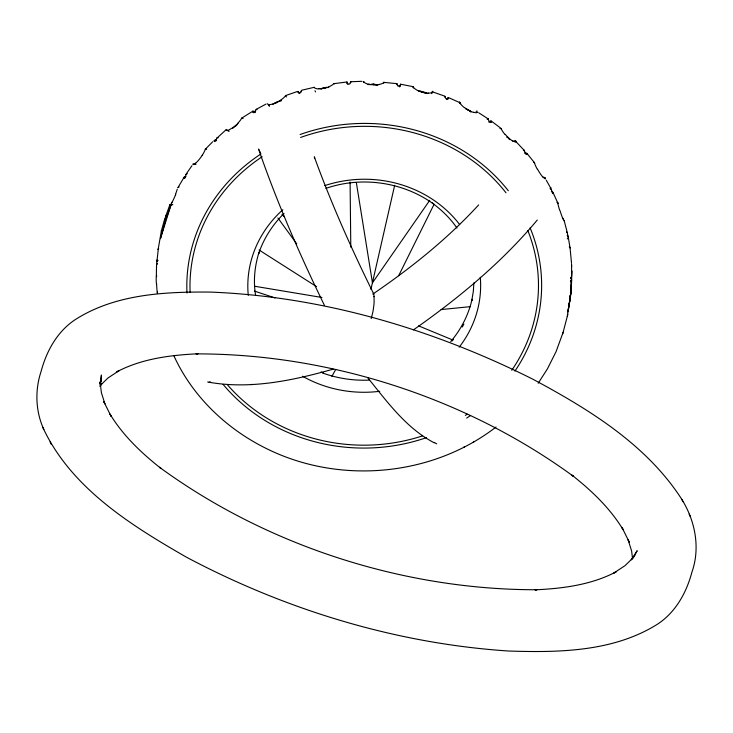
<?xml version="1.0" encoding="UTF-8"?>
<svg xmlns="http://www.w3.org/2000/svg" width="733" height="733" viewBox="0 0 733 733"><rect width="100%" height="100%" fill="white"/><g stroke="black" fill="none" stroke-linecap="round" stroke-linejoin="round"><path stroke-width="1.1" d="M553.021 193.081L552.838 193.631L551.546 190.195M156.541 265.685L156.349 275.141M164.531 220.028L164.65 220.551L165.521 216.959M571.392 282.425L571.52 282.883L571.557 279.227M369.863 84.726L373.757 84.057L377.605 85.046L371.814 84.203M373.748 84.799L373.757 84.057M214.091 140.809L214.723 140.058L216.602 140.672M571.612 281.206L571.584 264.65M571.648 265.722L571.566 266.427M448.431 98.149L448.092 97.581L446.736 99.12A26.562 4.407 -68.5 0 0 446.599 99.294M567.938 310.325L568.02 310.032A10.418 1.182 -82.4 0 0 568.24 309.234A10.647 1.2 -82.3 0 0 569.651 301.3L571.062 289.956L571.795 270.844L570.65 295.399L567.305 316.308M184.093 177.523L184.487 176.726L185.916 176.589M156.624 264.21L158.456 247.571M156.578 265.053L157.54 263.642M473.875 282.865L473.326 291.395L471.777 300.631L472.052 299.302C468.534 314.906 461.02 329.465 450.703 341.651M571.062 289.956L571.548 282.654M400.584 84.808L400.548 84.203L399.879 86.036M164.54 219.726L165.97 218.471M526.926 154.049C526.239 155.643 524.727 152.473 524.736 151.566M156.761 261.663L157.714 260.252M362.047 81.326L350.686 81.73L350.612 82.343M418.625 91.341C420.742 90.086 434.843 96.06 420.55 91.68L420.595 91.249M422.419 92.266L422.501 91.533M165.566 216.565L169.928 204.644M301.428 90.892L301.62 90.251L314.182 87.319M185.916 174.674L187.245 173.629M100.733 380.024L101.438 375.003L100.43 385.1L100.1 381.811L101.365 392.567L104.892 403.856L103.747 401.537L111.068 416.28L109.968 414.044C122.988 435.549 141.469 453.031 161.049 468.506L159.501 467.26C267.059 545.929 403.965 589.955 536.987 589.744L534.998 589.836C562.715 588.544 591.256 584.934 616.123 571.832L613.86 573.023L625.112 565.583L633.486 557.373L631.296 559.838L637.179 550.712L634.805 555.183M216.602 138.445L226.149 129.659M491.357 121.88C490.753 123.74 488.618 121.137 488.581 119.946M569.294 303.764L571.044 291.386L568.212 310.334M185.861 175.059C185.852 175.902 184.707 179.356 184.093 177.817M347.021 82.591L346.984 81.986L333.946 83.672M216.547 138.812C216.62 139.801 214.824 142.816 214.109 141.112M158.53 247.213L161.342 231.051L164.577 219.405M466.005 109.19L467.846 109.464L470.962 111.7M467.691 110.17L467.846 109.464M469.441 110.573L470.898 112.012M255.808 110.326C255.863 111.581 253.49 113.862 252.839 112.012M400.548 85.129L399.76 86.146M394.666 185.302L370.935 289.315M301.364 91.24C301.345 92.752 298.523 94.126 298.047 92.23A23.429 8.274 -8.2 0 1 298.074 91.918M350.557 82.673L349.742 83.874A1.209 0.467 -4.8 0 1 347.882 84.011M538.178 383.277L547.441 368.827L556.09 351.583L563.146 332.241M562.632 334.193L567.828 314.31M371.219 318.589L371.796 316.372A16.722 1.997 -74.9 0 0 372.822 312.111A12.223 1.457 -74.9 0 0 373.216 310.141L373.986 304.287A49.386 5.891 -74.9 0 0 374.041 303.205L374.059 302.857A87.905 10.491 -74.9 0 0 374.105 300.842L374.05 296.416M634.247 556.604L634.815 554.606L634.091 556.686M396.48 84.616L396.883 83.644L397.039 84.268M506.952 137.483L507.154 136.814L509.618 139.673M171.504 203.27L160.445 238.692L165.365 220.77L171.687 202.959A10.418 1.292 -67.4 0 0 172.099 202.244M99.99 383.826L101.429 379.667L99.99 383.57M165.612 216.198L166.492 215.365M255.927 109.538L265.978 104.086M398.66 275.709L434.11 204.232M372.95 294.245L373.518 293.649M331.912 376.35L335.741 369.432M156.78 275.938L156.67 276.139A4.068 2.291 28.2 0 0 156.514 276.625M177.89 187.758A4.068 1.823 58.3 0 1 178.101 187.355L184.111 177.203M99.935 386.529L101.704 383.799L100.247 385.439M384.028 82.389L396.883 83.644M185.962 174.317L191.945 165.695M429.712 200.356L372.446 282.828L356.348 182.572M184.753 178.037L184.789 177.991A23.429 1.741 -73.1 0 0 184.863 177.523M537.262 220.037C501.748 262.542 458.702 298.12 413.494 329.85M178.119 187.382L179.145 186.869M478.658 204.919C447.442 238.857 411.231 267.857 373.216 293.814M284.047 213.477C272.493 224.701 263.623 238.646 258.547 253.948L258.941 252.564C254.626 266.391 253.169 281.234 255.652 295.555M205.524 149.074L212.643 141.781M232.746 128.22L237.098 124.656M238.06 123.291L237.116 124.198A10.638 2.932 -40.7 0 1 230.144 129.228L229.75 129.429M100.274 385.512L107.888 378.054L119.14 370.605L116.877 371.796C141.744 358.703 170.294 355.093 198.002 353.792L196.013 353.883C329.035 353.673 465.941 397.698 573.499 476.368L571.951 475.121C591.531 490.597 610.012 508.088 623.032 529.583L621.932 527.348L629.253 542.099L628.108 539.781L631.635 551.06L632.524 558.592M158.062 249.128L158.685 248.689M334.12 83.425L334.45 83.901M496.039 427.018C431.673 476.679 339.232 484.669 266.61 448.651L265.758 448.229C226.103 428.548 192.229 396.132 173.803 355.587M444.445 96.399L445.133 96.838M488.774 122.081L490.826 120.918L491.376 121.577M272.594 104.572L277.45 101.594L281.215 100.861M281.234 100L280.757 100.311A10.628 3.463 -26.6 0 1 272.016 104.04M242.165 117.839L253.022 111.059L255.011 112.415A26.562 5.589 60.3 0 1 255.194 112.598M253.022 111.059L252.812 111.709M476.587 112.57L477.779 112.213M277.45 101.594L277.587 102.308L274.133 103.555M463.549 447.377L464.365 446.947M473.225 442.136L474.123 441.651M487.124 119.158L488.151 118.856L488.517 119.589M499.943 128.596L501.271 128.568A4.068 1.246 -82.5 0 1 501.454 129.017M286.53 95.235L297.167 91.588M322.584 88.052L320.77 88.986L326.396 87.355L322.621 88.473M325.883 188.39C361.296 176.094 402.454 181.757 433.011 203.591L432.278 203.05C441.687 210.059 450.355 218.278 456.943 228.036M333.194 369.148C292.714 380.574 249.696 389.745 207.668 381.994M524.7 153.206L526.56 153.014L526.935 153.756M367.948 84.643L369.872 84.396M216.995 137.657L218.177 137.813M441.083 309.583L470.522 306.632M209.125 382.122L210.664 382.04M523.426 150.329L524.672 151.19M326.396 87.355L328.375 87.603M250.988 384.513L252.537 384.459M428.356 93.274L427.925 93.247A10.619 3.656 17.6 0 1 418.662 90.736L418.195 90.535M195.088 163.899L193.127 163.99A4.068 0.742 7 0 0 193.017 164.21M550.043 188.647L551.491 189.801M551.628 191.725L552.847 192.174L557.85 203.105M254.525 286.227L321.979 297.488M400.548 84.203L413.238 86.696M256.211 109.254L257.072 109.666M254.498 291.093L275.049 297.937M432.937 92.01L444.867 96.179M418.607 325.873L452.27 339.791M321.017 371.998L323.106 372.859M448.275 97.516L460.049 102.73M436.703 443.841L434.156 442.402M347.909 84.002L347.076 82.911M434.229 442.805C406.348 428.329 387.317 401.931 367.975 378.063M567.159 235.247L568.066 236.099L570.072 247.956L571.346 261.461M566.444 231.912L567.415 233.186M259.088 250.017L316.629 286.676M569.257 246.847L569.917 247.479A4.068 2.172 -40.5 0 1 570.045 247.974M478.896 112.882L488.151 118.856M491.101 120.908L501.271 128.568M397.946 85.871L397.103 84.597M570.549 277.331L571.52 278.824M282.003 214.32L284.395 216.748M515.986 141.661L524.232 150.375M570.833 281.069L571.346 282.113M527.183 153.71L533.936 162.048M277.926 217.994L296.737 243.832M314.072 87.273L314.081 87.291A10.17 3.592 -11.8 0 0 318.379 88.931M363.77 81.601L363.577 82.38M537.555 169.222L537.82 169.708A10.619 1.814 59.4 0 0 540.441 173.95L540.707 174.307A10.628 1.787 59.3 0 0 542.924 177.175M42.697 427.165C70.771 487.848 130.556 525.066 186.439 557.19C285.815 609.902 396.113 643.565 508.546 651.014C558.638 652.654 612.815 651.875 656.759 624.653C675.304 612.88 686.39 592.979 691.897 572.216C700.51 547.954 695.205 520.925 681.837 499.402C646.607 444.574 588.984 409.307 532.781 379.163C432.717 329.062 322.529 296.434 210.344 292.082C164.733 291.679 115.951 294.089 76.241 318.983C57.696 330.748 46.61 350.649 41.103 371.411C34.79 390.249 35.514 411.378 43.843 429.492M546.259 180.181L551.427 189.426M259.83 151.474L260.453 152.702M681.837 499.402L682.936 501.638M689.157 514.145L690.303 516.463M50.064 441.99L51.163 444.225M373.592 293.686C351.547 249.101 331.307 203.572 314.301 156.816L314.732 158.31M324.426 305.349C299.797 254.809 277.34 203.133 258.877 149.999M258.667 149.01L259.262 150.302M350.686 81.73L350.805 82.343M559.875 210.215L560.269 211.471A10.638 0.843 72.2 0 0 563.008 219.048M567.36 232.81L564.309 221.146M235.485 125.581L235.678 126.259M346.984 81.986L347.25 83.864M445.206 97.187C445.197 98.552 447.863 100.375 448.404 98.451A23.429 8.118 10.9 0 0 448.477 98.158M567.461 233.589L568.121 237.254L568.139 236.722M324.453 87.474L324.517 88.217M298.001 91.918L298.093 91.304L299.256 93.018A26.562 3.225 73.3 0 1 299.467 93.457M571.392 261.993L571.447 262.744M571.511 263.669L571.584 264.613M350.09 182.041L350.795 247.177M530.106 227.844A177.413 162.332 -0.7 0 1 514.914 371.127M470.623 415.437A177.413 162.332 -0.7 0 1 466.683 418.067M426.404 437.656A177.413 162.332 -0.7 0 1 223.116 384.413M186.979 293.017A177.413 162.332 -0.7 0 1 260.994 153.93M300.099 134.515A177.413 162.332 -0.7 0 1 508.317 190.754M570.668 278.238A23.429 0.476 79 0 1 570.622 278.027M571.044 280.455A23.429 3.344 -79.2 0 1 571.053 280.922M568.606 237.501A23.429 2.648 66.2 0 1 568.561 237.648M567.324 238.482A23.429 1.09 88.1 0 1 567.36 238.94M553.424 193.301A23.429 4.609 53.1 0 1 553.378 193.53M550.914 187.721A23.429 1.173 75.4 0 1 550.969 187.776M527.238 153.985A23.429 6.231 39.5 0 1 527.183 154.251M524.04 150.329A23.429 3.299 62.5 0 1 524.049 150.073M491.559 121.66A23.429 7.431 25.4 0 1 491.486 121.935M487.995 119.351A23.429 5.177 49.3 0 1 487.995 119.039M444.748 96.903A23.429 6.679 35.5 0 1 444.739 96.591M399.65 86.925A26.562 1.942 -81.3 0 1 399.833 86.219M400.475 84.817A23.429 8.283 -3.9 0 1 400.383 85.129M399.778 86.155A1.209 0.458 10.2 0 1 397.918 85.871M396.791 84.497A23.429 7.733 21.3 0 1 396.791 84.176M350.347 82.408A23.429 7.889 -18.6 0 1 350.246 82.747M346.92 82.902A23.429 8.283 6.6 0 1 346.929 82.582M301.016 91.103A23.429 6.973 -32.9 0 1 300.906 91.469M255.313 110.445A23.429 5.589 -46.8 0 1 255.203 110.83M253.022 111.957A23.429 7.733 -22.8 0 1 253.05 111.627M215.887 139.472A23.429 3.802 -60.2 0 1 215.777 139.893M214.448 140.892A23.429 6.67 -37 0 1 214.494 140.562M184.597 177.294A23.429 5.158 -50.8 0 1 184.652 176.946M165.374 218.7A23.429 0.495 -85.8 0 1 165.365 218.92M165.227 218.81A23.429 3.28 -64 0 1 165.301 218.425M156.422 260.417A23.429 2.767 81.5 0 1 156.496 260.151M157.824 260.756A23.429 1.154 -76.9 0 1 157.897 260.334M156.349 283.359A10.17 1.118 85.5 0 1 156.386 275.443M156.605 284.212A10.28 0.706 87 0 1 156.578 283.616M157.32 293.099A10.619 0.706 87 0 1 156.596 284.212M157.375 293.328A10.28 0.678 87.1 0 1 157.32 292.971M157.522 292.916A10.17 0.696 87.3 0 1 157.412 292M158.026 249.302A4.068 0.66 -20.3 0 1 158.218 249.083M161.599 230.648A6.066 2.868 26.3 0 1 162.717 230.254M161.306 231.014A4.068 2.098 43.5 0 1 161.489 230.574M175.508 194.859A10.647 1.31 -67.5 0 1 172.127 202.171M171.201 204.131A10.17 1.237 -67.3 0 1 169.992 204.544M170.871 204.773A6.066 1.209 -0.6 0 1 172.209 204.498M172.154 204.727A13.102 4.563 16.2 0 1 172.832 204.699M177.249 189.215A10.161 0.825 -69.1 0 1 175.444 194.511M175.746 194.309A10.28 1.246 -67.5 0 1 175.526 194.859M205.24 149.55A10.18 1.768 -55.6 0 1 202.171 155.369M202.18 155.359A10.28 2.107 -54.4 0 1 201.859 155.845A10.628 2.199 -54.3 0 1 196.023 162.854M196.004 162.9A10.28 2.126 -54.2 0 1 195.693 163.175M195.464 163.615A10.17 2.08 -54.1 0 1 193.109 164.128M195.619 164.513A14.614 4.939 32.9 0 1 195.885 164.577M205.533 149.083A6.066 2.162 55.5 0 1 206.66 149.367M205.277 149.367A4.068 1.503 71.8 0 1 205.506 149.028M229.484 129.778A10.17 2.785 -40.5 0 1 226.204 129.805M226.964 130.181A6.066 0.935 26.8 0 1 228.082 130.529M227.716 130.712A13.102 3.308 44.6 0 1 229.09 131.464M242.174 117.876A6.056 1.658 69.1 0 1 243.099 118.618M241.936 118.04A4.068 1.127 84.9 0 1 242.156 117.766M241.514 118.471A10.17 2.401 -42.8 0 1 237.758 123.281M271.292 104.407A10.17 3.299 -26.4 0 1 267.298 103.692M268.36 104.636A6.066 0.605 40 0 1 269.13 105.176M268.525 105.286A13.102 2.327 58 0 1 269.515 106.358M285.888 95.84A6.066 1.109 82.1 0 1 286.374 96.939M285.687 95.62A4.068 0.742 -82.5 0 1 285.861 95.446M285.311 95.95A10.17 2.95 -28.9 0 1 280.941 99.935M314.988 90.736A13.102 1.182 71 0 1 315.492 91.909M333.689 83.699A10.17 3.299 -14.4 0 1 328.961 86.723M329.218 86.824A10.28 3.638 -12 0 1 328.705 87.025A10.628 3.775 -12 0 1 319.258 88.739M319.24 88.757A10.28 3.647 -11.9 0 1 318.727 88.748M383.359 82.911A10.125 3.427 1 0 1 379.089 84.432M383.955 82.435A10.235 3.418 0 0 1 383.469 82.93M379.263 84.542A10.28 3.692 2.8 0 1 378.741 84.625A10.619 3.839 2.8 0 1 369.13 84.222A10.28 3.711 3 0 1 368.58 84.112M368.332 84.24A10.17 3.638 3.1 0 1 363.65 81.61M383.826 82.142A13.102 1.521 -86.7 0 1 384.028 82.911M417.856 90.599A10.17 3.473 17.7 0 1 413.265 86.925M413.366 87.035A4.068 0.476 72.1 0 1 413.513 87.291M412.862 86.98A6.056 0.898 78.1 0 1 413.348 87.951M432.076 91.414A13.102 2.749 -73.9 0 1 432.791 91.46M432.049 92.972A6.066 0.586 -59.8 0 1 431.764 93.595M432.717 92.156A10.17 3.262 14.7 0 1 428.118 93.045M460.608 103.729A10.235 2.785 33.7 0 1 460.177 103.005M464.356 107.623A10.134 3.042 32.2 0 1 460.48 103.683M460.049 102.858A4.068 0.861 84.6 0 1 460.251 103.234M459.389 102.583A6.056 1.475 -89.3 0 1 459.948 103.38M459.435 101.979A13.102 2.565 -70.7 0 1 459.6 101.988M476.093 111.471A23.887 8.539 -65.3 0 1 477.064 110.976M477.559 112.47A4.068 0.531 -31.3 0 0 477.687 112.305A10.17 2.905 29.2 0 1 473.555 112.241M473.793 112.516A10.28 3.115 31.9 0 1 473.353 112.378A10.619 3.234 32 0 1 465.052 107.934A10.28 3.124 32.1 0 1 464.566 107.586M515.986 141.817A10.17 2.336 42.9 0 1 512.624 140.791M512.825 141.148A10.28 2.501 45.8 0 1 512.459 140.928A10.628 2.602 45.9 0 1 505.578 134.79A10.28 2.501 46 0 1 505.165 134.35M504.89 134.331A10.17 2.446 46 0 1 501.244 128.724M514.227 140.782A13.102 4.847 -46.7 0 1 515.675 140.773M515.757 141.148A6.056 1.42 -33.1 0 1 515.73 141.799M537.234 169.103A10.17 1.677 59.4 0 1 534.412 162.653M534.476 162.717A4.068 1.603 -69.5 0 1 534.659 163.147M533.532 162.066A6.056 2.538 -62.9 0 1 534.384 162.845M543.684 177.349A13.102 5.58 -32.2 0 1 545.013 177.588M545.16 177.954A6.066 1.668 -19.1 0 1 545.361 178.614M545.444 178.825A10.17 1.585 56.3 0 1 542.906 176.864M559.508 209.775A10.17 0.779 72.3 0 1 557.666 202.51M557.831 203.133A4.068 1.915 -55.5 0 1 557.987 203.591M556.933 202.29A6.066 2.978 -48.6 0 1 557.786 203.16M564.208 220.34A6.056 1.778 -4.7 0 1 564.447 220.963M564.245 220.954A10.17 0.706 69.2 0 1 562.761 218.049M571.566 266.271A4.068 0.623 23.1 0 1 571.593 266.436M569.706 300.722A10.28 1.173 -82.3 0 1 569.633 301.309M569.944 295.82A10.17 1.191 -82.3 0 1 569.486 300.86M567.91 311.268A10.17 1.246 -85.4 0 1 567.672 311.864M527.806 230.492A174.252 159.428 -0.7 0 1 511.771 370.275M467.159 414.191A174.252 159.428 -0.7 0 1 465.345 415.391M422.575 435.869A174.252 159.428 -0.7 0 1 227.487 384.834M190.113 292.293A174.252 159.428 -0.7 0 1 262.194 156.715M300.622 137.447A174.252 159.428 -0.7 0 1 505.999 192.788M463.879 324.142A111.993 102.473 -0.7 0 1 462.202 327.037M453.535 339.287A111.993 102.473 -0.7 0 1 452.188 340.891M369.579 380.088A111.993 102.473 -0.7 0 1 322.694 373.033M480.289 277.211A116.419 106.523 -0.7 0 1 459.188 347.185M379.721 391.294A116.419 106.523 -0.7 0 1 302.564 376.231M248.258 295.344A116.419 106.523 -0.7 0 1 282.846 209.748M324.728 185.632A116.419 106.523 -0.7 0 1 459.637 224.536M373.592 293.383A36.723 4.38 -74.9 0 1 373.977 296.636"/></g></svg>
